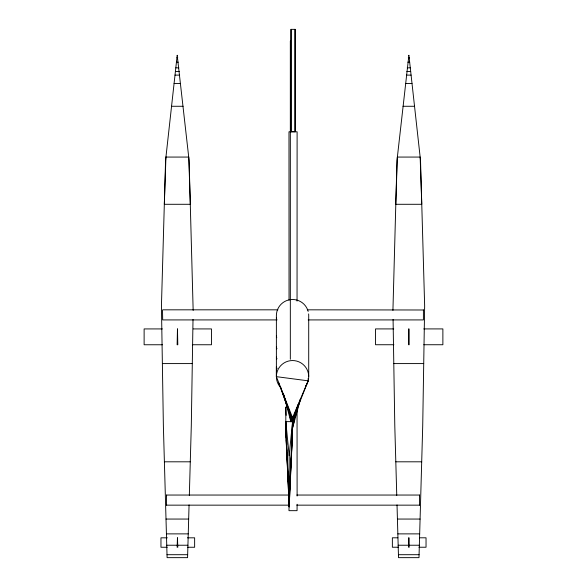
<?xml version="1.0" encoding="UTF-8"?>
<svg xmlns="http://www.w3.org/2000/svg" width="587" height="587" viewBox="0 0 587 587"><rect width="100%" height="100%" fill="white"/><g stroke="black" fill="none" stroke-linecap="round" stroke-linejoin="round"><path stroke-width="0.88" d="M193.013 319.416L191.296 425.949L189.33 495.428M193.16 310.435L189.095 160.361L177.201 55.266L165.571 160.361L161.44 305.849L163.377 425.949L167.097 557.65L187.576 557.65L189.065 504.945M397.025 504.945L398.514 557.65L418.993 557.65L422.713 425.949L424.65 305.849L420.519 160.361L408.89 55.266L396.995 160.361L392.93 310.435M276.888 368.636L276.382 366.89L276.382 376.656L292.546 417.651L292.546 432.516L289.178 506.801L285.81 432.516L285.81 407.224L287.498 407.224M292.546 432.516L289.178 499.64L285.81 421.642L292.546 421.642L289.178 499.64L285.81 432.516M286.838 452.893L289.178 506.801L291.357 456.547M291.438 454.72L291.915 443.75M292.033 441.013L292.546 429.134L292.04 437.256M291.423 447.184L291.651 443.574M289.178 506.801L289.178 455.651L292.546 421.642M166.679 504.468L166.532 505.15L289.281 505.15M419.412 495.722L419.558 495.046L296.809 495.046M294.63 419.133L292.546 428.026L300.471 399.109M295.041 417.35L295.672 414.686M298.101 404.414L292.546 422.838L281.026 388.367M300.639 398.522L292.546 422.838L289.516 412.345M297.051 407.466L292.546 420.241L279.867 386.055M292.546 417.651L308.16 380.831L308.16 378.388M277.915 309.826L162.68 309.826L162.533 310.501L162.68 319.922L277.005 319.922M289.281 495.046L166.532 495.046L166.532 505.15M423.337 309.995L307.258 309.826M308.175 319.922L423.41 319.922L423.41 309.826M296.809 505.15L419.558 505.15L419.558 495.046M177.149 55.75L177.523 55.75M408.567 55.75L408.941 55.75M176.929 57.731L177.744 57.731M408.347 57.731L409.161 57.731M408.317 58.018L409.198 58.018M176.438 62.193L178.235 62.193M407.855 62.193L409.66 62.193M175.806 67.843L178.859 67.843M407.231 67.843L410.284 67.843M175.403 71.511L179.27 71.511M406.828 71.511L410.687 71.511M175.007 75.114L179.666 75.114M406.424 75.114L411.083 75.114M174.082 83.449L180.591 83.449M405.507 83.449L412.008 83.449M171.558 106.276L183.115 106.276M402.976 106.276L414.532 106.276M162.328 328.925L144.123 328.925L144.123 344.76L162.46 344.76M193.27 328.925L211.474 328.925L211.474 344.76L192.36 344.745M393.73 328.911L375.526 328.911L375.526 344.738L393.862 344.738M423.763 328.911L442.877 328.911L442.877 344.738L423.763 344.738M162.372 363.588L192.301 363.588M393.789 363.588L423.719 363.588M164.389 461.808L190.283 461.808M395.807 461.808L421.701 461.808M166.004 519.055L188.669 519.055M397.428 519.055L420.087 519.055M166.422 533.877L188.244 533.877M397.847 533.877L419.668 533.877M167.376 537.824L160.963 537.824L160.963 547.253L167.251 547.253M187.407 537.824L194.635 537.824L194.635 547.253L187.547 547.253M397.861 537.802L392.365 537.802L392.365 547.231L398.646 547.231M419.712 537.802L426.037 537.802L426.037 547.231L418.949 547.231M166.745 545.228L187.928 545.228M398.162 545.228L419.345 545.228M167.009 554.7L187.657 554.7M398.434 554.7L419.081 554.7M419.558 505.15L419.412 504.468M166.532 495.046L166.679 495.722M278.598 382.636L279.236 384.346M282.934 393.011L292.546 420.241L308.16 380.831L276.382 376.656L276.382 315.593A16.165 16.113 0 0 1 308.16 311.426M276.382 366.89L276.851 368.658M283.646 394.354L290.903 421.826M290.125 417.386L290.932 420.938M276.778 348.759L276.382 346.968L276.756 348.766M276.382 317.721L276.726 319.519M276.382 335.896L276.726 337.701M285.81 421.642L289.178 455.651M286.148 434.549L285.81 429.134L286.17 437.352M286.485 439.964L286.764 444.476M285.81 407.224L286.17 415.369M286.287 440.096L286.764 451.058M396.761 495.428L394.794 425.949L393.077 319.416M308.711 376.656L308.711 315.593A16.165 16.113 0 0 0 308.623 313.913M297.051 301.102L297.11 131.804L288.987 131.804L289.039 300.184M297.051 410.915L297.11 496.022M297.11 504.262L297.051 510.668L288.987 510.668L289.039 504.262M295.004 29.35L295.004 131.73M291.086 29.35L291.086 131.73M290.33 41.075L290.33 359.266M289.039 491.451L288.987 496.022M281.114 388.051A16.165 16.113 0 0 1 280.535 365.877A16.165 16.113 0 0 1 302.716 364.131A16.165 16.113 0 0 1 305.622 386.129M177.465 328.933L177.127 344.76L177.802 344.76L177.465 328.933M408.86 328.911L408.53 344.738L409.198 344.738L408.86 328.911M165.938 157.067L164.323 204.291L190.349 204.291L188.735 157.067L165.938 157.067M397.355 157.067L395.748 204.291L421.767 204.291L420.153 157.067L397.355 157.067M177.465 537.824L177.127 547.253L177.802 547.253L177.465 537.824M408.86 537.802L408.53 547.231L409.198 547.231L408.86 537.802M295.122 29.35L290.969 29.35L290.969 131.73L295.122 131.73L295.122 29.35M276.807 358.884L276.382 357.116L276.785 358.892"/></g></svg>
